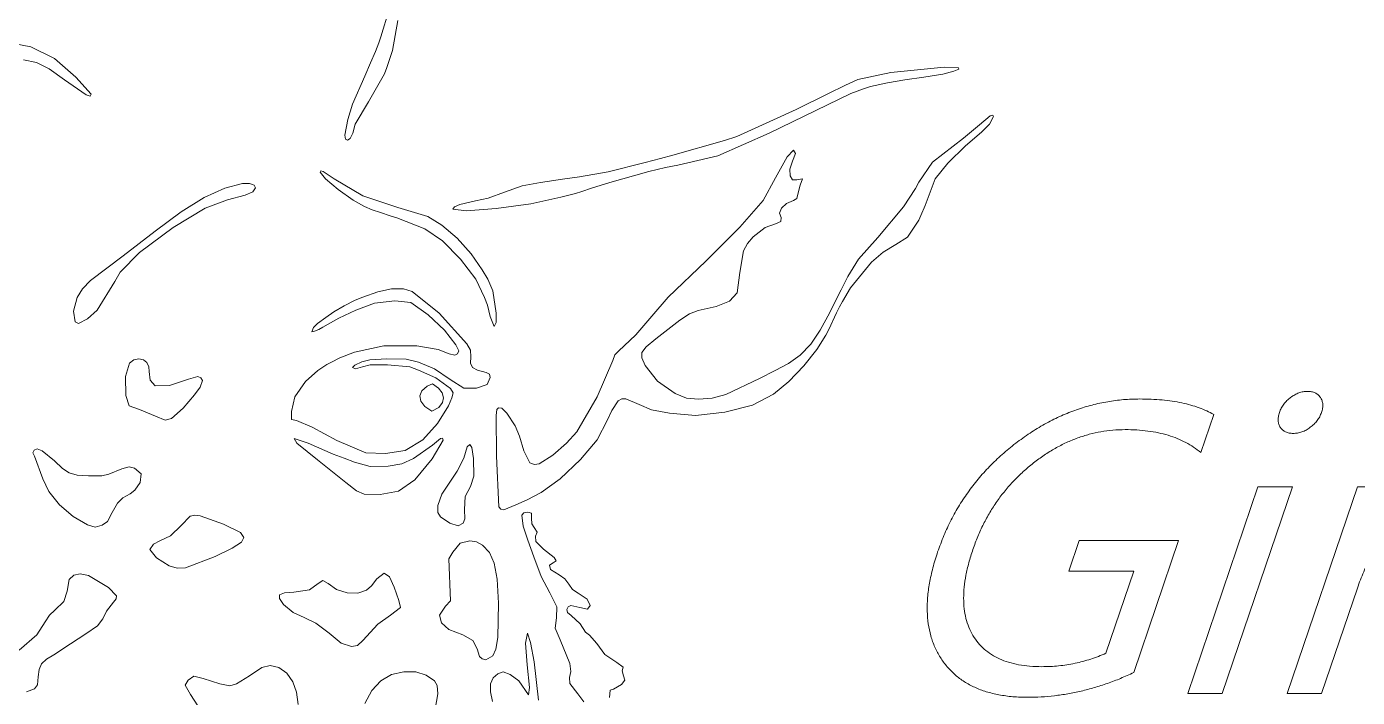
# Model space of a CAD drawing. Header units: inches. Extents: x 0.5 to 16.5, y 0.5 to 16.
# Drawn here: x 4.01 to 9.04, y 8.95 to 11.49 of the extents above; entities that cross this region are included whole.
import ezdxf

# ---------------------------------------------------------------- set-up
doc = ezdxf.new("R2010")
doc.units = ezdxf.units.IN
doc.header["$MEASUREMENT"] = 0

msp = doc.modelspace()

# ---------------------------------------------------------------- linework, layer by layer
at = {"color": 7, "linetype": 'Continuous', "lineweight": 15}
for p, q in [((5.3468, 11.4527), (5.3779, 11.5563)), ((5.4105, 11.5146), (5.3906, 11.401)), ((5.3385, 11.4292), (5.3468, 11.4527)), ((3.9357, 11.4306), (4.0211, 11.4148)), ((4.0211, 11.4148), (4.1105, 11.3705)), ((5.3079, 11.3535), (5.3267, 11.3967)), ((5.3267, 11.3967), (5.3385, 11.4292)), ((5.3906, 11.401), (5.369, 11.336)), ((4.0425, 11.3552), (3.9932, 11.3654)), ((4.0904, 11.3316), (4.0425, 11.3552)), ((4.1105, 11.3705), (4.1916, 11.2996)), ((5.2858, 11.3035), (5.3079, 11.3535)), ((5.369, 11.336), (5.3607, 11.3121)), ((7.2774, 11.318), (7.4793, 11.3382)), ((7.4793, 11.3382), (7.5334, 11.3355)), ((7.5334, 11.3355), (7.5345, 11.3301)), ((4.1493, 11.2903), (4.0904, 11.3316)), ((4.2312, 11.2326), (4.1493, 11.2903)), ((4.1916, 11.2996), (4.2496, 11.236)), ((5.2393, 11.1979), (5.2858, 11.3035)), ((5.3607, 11.3121), (5.3, 11.2063)), ((7.1051, 11.2692), (7.1524, 11.2908)), ((7.1524, 11.2908), (7.2774, 11.318)), ((7.3301, 11.2896), (7.2651, 11.2789)), ((7.4024, 11.3003), (7.3301, 11.2896)), ((7.4746, 11.3114), (7.4024, 11.3003)), ((7.5156, 11.3231), (7.4746, 11.3114)), ((7.5345, 11.3301), (7.5156, 11.3231)), ((4.2496, 11.236), (4.2458, 11.228)), ((7.1252, 11.2376), (6.8163, 11.0881)), ((6.919, 11.1779), (7.0385, 11.2368)), ((7.0385, 11.2368), (7.1051, 11.2692)), ((7.1741, 11.2563), (7.1252, 11.2376)), ((7.2001, 11.2649), (7.1741, 11.2563)), ((7.2651, 11.2789), (7.2001, 11.2649)), ((4.2458, 11.228), (4.2312, 11.2326)), ((5.2212, 11.1401), (5.2393, 11.1979)), ((5.3, 11.2063), (5.2496, 11.1224)), ((5.2107, 11.0804), (5.2212, 11.1401)), ((6.694, 11.0756), (6.8329, 11.1379)), ((6.8329, 11.1379), (6.919, 11.1779)), ((7.613, 11.1199), (7.6528, 11.153)), ((7.6663, 11.1511), (7.6512, 11.1219)), ((7.6528, 11.153), (7.6629, 11.1564)), ((7.6629, 11.1564), (7.6663, 11.1511)), ((5.2402, 11.0882), (5.2306, 11.0682)), ((5.2496, 11.1224), (5.2402, 11.0882)), ((6.8163, 11.0881), (6.6218, 11.0016)), ((7.5525, 11.0684), (7.613, 11.1199)), ((7.6203, 11.0921), (7.5603, 11.04)), ((7.6512, 11.1219), (7.6203, 11.0921)), ((5.2128, 11.0658), (5.2107, 11.0804)), ((5.2207, 11.0619), (5.2128, 11.0658)), ((5.2306, 11.0682), (5.2207, 11.0619)), ((6.4524, 11.0051), (6.6468, 11.0607)), ((6.6468, 11.0607), (6.694, 11.0756)), ((7.435, 10.9778), (7.5525, 11.0684)), ((7.5603, 11.04), (7.4924, 10.9744)), ((6.3468, 10.9769), (6.4051, 10.9924)), ((6.4051, 10.9924), (6.4524, 11.0051)), ((6.6218, 11.0016), (6.4706, 10.9674)), ((6.8407, 10.9192), (6.8846, 10.9988)), ((6.8846, 10.9988), (6.909, 11.023)), ((6.9158, 11.0115), (6.9051, 10.9813)), ((6.909, 11.023), (6.9158, 11.0115)), ((5.1163, 10.9403), (5.1189, 10.9448)), ((5.1369, 10.9147), (5.1163, 10.9403)), ((5.1189, 10.9448), (5.1278, 10.9424)), ((5.1278, 10.9424), (5.1693, 10.9146)), ((6.098, 10.9229), (6.2065, 10.9415)), ((6.2065, 10.9415), (6.3468, 10.9769)), ((6.3607, 10.9422), (6.2135, 10.9006)), ((6.4244, 10.9585), (6.3607, 10.9422)), ((6.4706, 10.9674), (6.4244, 10.9585)), ((6.9051, 10.9813), (6.8952, 10.9513)), ((6.8952, 10.9513), (6.8954, 10.9259)), ((7.3829, 10.9025), (7.435, 10.9778)), ((7.4924, 10.9744), (7.4453, 10.9149)), ((4.7556, 10.8798), (4.823, 10.8976)), ((4.823, 10.8976), (4.8495, 10.898)), ((4.8495, 10.898), (4.8665, 10.8916)), ((4.8665, 10.8916), (4.8715, 10.8804)), ((5.1853, 10.8741), (5.1369, 10.9147)), ((5.1693, 10.9146), (5.2778, 10.8506)), ((5.8151, 10.8651), (5.881, 10.888)), ((5.881, 10.888), (5.9505, 10.9008)), ((5.9505, 10.9008), (6.0424, 10.9148)), ((6.0424, 10.9148), (6.098, 10.9229)), ((6.2135, 10.9006), (6.144, 10.8803)), ((6.7936, 10.8331), (6.8407, 10.9192)), ((6.8954, 10.9259), (6.9045, 10.9107)), ((6.9045, 10.9107), (6.9211, 10.9115)), ((6.9211, 10.9115), (6.9428, 10.9154)), ((6.9343, 10.891), (6.9246, 10.8569)), ((6.9428, 10.9154), (6.9343, 10.891)), ((7.3699, 10.8788), (7.3829, 10.9025)), ((7.4453, 10.9149), (7.4068, 10.8146)), ((4.5903, 10.7897), (4.678, 10.8438)), ((4.678, 10.8438), (4.7556, 10.8798)), ((4.7663, 10.8361), (4.6816, 10.8037)), ((4.8333, 10.853), (4.7663, 10.8361)), ((4.8621, 10.8663), (4.8333, 10.853)), ((4.8715, 10.8804), (4.8621, 10.8663)), ((5.2413, 10.8342), (5.1853, 10.8741)), ((5.2846, 10.8105), (5.2413, 10.8342)), ((5.2778, 10.8506), (5.4107, 10.8065)), ((5.645, 10.818), (5.7042, 10.8319)), ((5.7042, 10.8319), (5.7527, 10.8413)), ((5.7527, 10.8413), (5.8151, 10.8651)), ((6.0274, 10.8451), (5.9147, 10.821)), ((6.0829, 10.8593), (6.0274, 10.8451)), ((6.1079, 10.8675), (6.0829, 10.8593)), ((6.144, 10.8803), (6.1079, 10.8675)), ((6.7055, 10.7318), (6.7936, 10.8331)), ((6.909, 10.8335), (6.8825, 10.8215)), ((6.9218, 10.8405), (6.909, 10.8335)), ((6.9246, 10.8569), (6.9218, 10.8405)), ((7.3245, 10.8091), (7.3699, 10.8788)), ((4.4923, 10.7175), (4.5903, 10.7897)), ((4.6816, 10.8037), (4.5607, 10.7306)), ((5.3135, 10.7977), (5.2846, 10.8105)), ((5.3452, 10.7873), (5.3135, 10.7977)), ((5.3813, 10.7756), (5.3452, 10.7873)), ((5.4107, 10.8065), (5.5246, 10.7725)), ((5.6192, 10.8004), (5.6247, 10.8085)), ((5.6713, 10.7943), (5.6192, 10.8004)), ((5.6247, 10.8085), (5.645, 10.818)), ((5.7829, 10.8026), (5.6713, 10.7943)), ((5.9147, 10.821), (5.7829, 10.8026)), ((6.8637, 10.804), (6.8558, 10.785)), ((6.8558, 10.785), (6.8616, 10.7688)), ((6.8825, 10.8215), (6.8637, 10.804)), ((7.2274, 10.6924), (7.3245, 10.8091)), ((7.4068, 10.8146), (7.3905, 10.7759)), ((5.4067, 10.7674), (5.3813, 10.7756)), ((5.5135, 10.7258), (5.4067, 10.7674)), ((5.5246, 10.7725), (5.5774, 10.74)), ((5.5774, 10.74), (5.6348, 10.69)), ((6.5763, 10.6035), (6.7055, 10.7318)), ((6.8402, 10.7452), (6.8019, 10.7304)), ((6.8609, 10.7535), (6.8402, 10.7452)), ((6.8616, 10.7688), (6.8609, 10.7535)), ((7.3829, 10.7581), (7.3402, 10.6939)), ((7.3905, 10.7759), (7.3829, 10.7581)), ((4.3707, 10.624), (4.4923, 10.7175)), ((4.5607, 10.7306), (4.4328, 10.6368)), ((5.5795, 10.6806), (5.5135, 10.7258)), ((5.6483, 10.6116), (5.5795, 10.6806)), ((5.6348, 10.69), (5.6885, 10.6307)), ((6.7564, 10.6958), (6.7345, 10.6705)), ((6.8019, 10.7304), (6.7564, 10.6958)), ((7.1546, 10.6104), (7.2274, 10.6924)), ((7.3402, 10.6939), (7.2966, 10.667)), ((4.4328, 10.6368), (4.3596, 10.5616)), ((5.6885, 10.6307), (5.7302, 10.5702)), ((6.7197, 10.6424), (6.7053, 10.5605)), ((6.7345, 10.6705), (6.7197, 10.6424)), ((7.2486, 10.637), (7.2037, 10.5995)), ((7.2966, 10.667), (7.2486, 10.637)), ((4.2476, 10.5308), (4.3707, 10.624)), ((5.7059, 10.5348), (5.6483, 10.6116)), ((6.4337, 10.4677), (6.5763, 10.6035)), ((7.1142, 10.5452), (7.1546, 10.6104)), ((7.2037, 10.5995), (7.1244, 10.503)), ((4.2167, 10.4982), (4.2476, 10.5308)), ((4.3596, 10.5616), (4.3388, 10.5267)), ((5.7389, 10.4658), (5.7059, 10.5348)), ((5.7302, 10.5702), (5.7513, 10.5354)), ((5.7513, 10.5354), (5.7698, 10.4909)), ((6.7053, 10.5605), (6.695, 10.4832)), ((7.1003, 10.5174), (7.1142, 10.5452)), ((4.1964, 10.4662), (4.2167, 10.4982)), ((4.3388, 10.5267), (4.2727, 10.4185)), ((5.2786, 10.4671), (5.3345, 10.4879)), ((5.3345, 10.4879), (5.387, 10.4987)), ((5.387, 10.4987), (5.432, 10.4991)), ((5.432, 10.4991), (5.4656, 10.4886)), ((5.4656, 10.4886), (5.5669, 10.406)), ((5.7698, 10.4909), (5.7836, 10.4068)), ((6.695, 10.4832), (6.6669, 10.4524)), ((7.078, 10.473), (7.0891, 10.4952)), ((7.0891, 10.4952), (7.1003, 10.5174)), ((7.1244, 10.503), (7.094, 10.4503)), ((4.183, 10.4138), (4.1964, 10.4662)), ((5.1679, 10.4119), (5.2073, 10.4341)), ((5.2073, 10.4341), (5.2493, 10.4563)), ((5.2493, 10.4563), (5.2786, 10.4671)), ((5.3226, 10.4439), (5.2516, 10.4186)), ((5.3996, 10.4533), (5.3226, 10.4439)), ((5.4595, 10.4469), (5.3996, 10.4533)), ((5.5253, 10.3998), (5.4595, 10.4469)), ((5.7497, 10.4368), (5.7389, 10.4658)), ((5.7609, 10.3937), (5.7497, 10.4368)), ((6.3718, 10.3952), (6.4337, 10.4677)), ((6.6159, 10.4319), (6.548, 10.4167)), ((6.6669, 10.4524), (6.6159, 10.4319)), ((7.0462, 10.4091), (7.078, 10.473)), ((7.0829, 10.43), (7.0718, 10.408)), ((7.094, 10.4503), (7.0829, 10.43)), ((4.1896, 10.3741), (4.183, 10.4138)), ((4.2353, 10.3847), (4.2016, 10.3674)), ((4.2727, 10.4185), (4.2353, 10.3847)), ((5.1064, 10.3674), (5.1385, 10.3896)), ((5.1877, 10.3875), (5.1273, 10.3534)), ((5.1385, 10.3896), (5.1679, 10.4119)), ((5.2516, 10.4186), (5.1877, 10.3875)), ((5.5876, 10.342), (5.5253, 10.3998)), ((5.5669, 10.406), (5.6714, 10.2907)), ((5.7752, 10.3563), (5.7609, 10.3937)), ((5.7836, 10.4068), (5.7824, 10.371)), ((6.3123, 10.3251), (6.3718, 10.3952)), ((6.4785, 10.3801), (6.3871, 10.3089)), ((6.5147, 10.4046), (6.4785, 10.3801)), ((6.548, 10.4167), (6.5147, 10.4046)), ((7.0102, 10.3417), (7.0462, 10.4091)), ((7.0718, 10.408), (7.043, 10.3452)), ((4.2016, 10.3674), (4.1896, 10.3741)), ((5.0854, 10.3354), (5.0916, 10.353)), ((5.0952, 10.3386), (5.0854, 10.3354)), ((5.0916, 10.353), (5.1064, 10.3674)), ((5.1111, 10.3452), (5.0952, 10.3386)), ((5.1273, 10.3534), (5.1111, 10.3452)), ((5.6302, 10.2862), (5.5876, 10.342)), ((5.7824, 10.371), (5.7752, 10.3563)), ((6.9737, 10.2889), (7.0102, 10.3417)), ((7.043, 10.3452), (7.0314, 10.323)), ((5.2468, 10.2587), (5.3575, 10.2825)), ((5.3575, 10.2825), (5.4829, 10.2836)), ((5.4829, 10.2836), (5.5635, 10.2692)), ((5.6413, 10.2636), (5.6302, 10.2862)), ((5.6714, 10.2907), (5.6863, 10.2666)), ((6.2457, 10.2634), (6.3123, 10.3251)), ((6.3514, 10.2796), (6.3348, 10.2582)), ((6.3871, 10.3089), (6.3514, 10.2796)), ((6.9343, 10.2479), (6.9737, 10.2889)), ((7.0314, 10.323), (6.9974, 10.2687)), ((4.3955, 10.2168), (4.4109, 10.2297)), ((4.4109, 10.2297), (4.4308, 10.2341)), ((4.4308, 10.2341), (4.4479, 10.2301)), ((4.4479, 10.2301), (4.4611, 10.2194)), ((5.1593, 10.2216), (5.191, 10.2377)), ((5.191, 10.2377), (5.2468, 10.2587)), ((5.3046, 10.2295), (5.2746, 10.2219)), ((5.3696, 10.2332), (5.3046, 10.2295)), ((5.4421, 10.2328), (5.3696, 10.2332)), ((5.489, 10.2214), (5.4421, 10.2328)), ((5.5635, 10.2692), (5.6045, 10.2526)), ((5.6045, 10.2526), (5.6261, 10.2471)), ((5.6261, 10.2471), (5.637, 10.2525)), ((5.637, 10.2525), (5.6413, 10.2636)), ((5.6865, 10.2417), (5.6855, 10.2175)), ((5.6863, 10.2666), (5.6865, 10.2417)), ((6.1649, 10.0904), (6.2253, 10.2273)), ((6.2253, 10.2273), (6.2318, 10.2486)), ((6.2318, 10.2486), (6.2457, 10.2634)), ((6.3348, 10.2582), (6.3345, 10.2371)), ((6.3345, 10.2371), (6.3472, 10.2085)), ((6.8898, 10.216), (6.9343, 10.2479)), ((6.9974, 10.2687), (6.9479, 10.2077)), ((4.3798, 10.167), (4.3955, 10.2168)), ((4.4611, 10.2194), (4.4687, 10.204)), ((4.4687, 10.204), (4.4692, 10.1858)), ((4.4692, 10.1858), (4.4735, 10.1534)), ((5.0618, 10.1481), (5.1073, 10.1897)), ((5.1073, 10.1897), (5.1417, 10.2119)), ((5.1417, 10.2119), (5.1593, 10.2216)), ((5.2482, 10.2097), (5.2385, 10.2009)), ((5.2385, 10.2009), (5.25, 10.1955)), ((5.2746, 10.2219), (5.2482, 10.2097)), ((5.25, 10.1955), (5.2768, 10.204)), ((5.2768, 10.204), (5.3062, 10.2108)), ((5.3062, 10.2108), (5.3712, 10.211)), ((5.3712, 10.211), (5.4557, 10.2029)), ((5.4557, 10.2029), (5.4885, 10.1906)), ((5.4885, 10.1906), (5.5546, 10.1623)), ((5.55, 10.1956), (5.489, 10.2214)), ((5.6089, 10.1551), (5.55, 10.1956)), ((5.6855, 10.2175), (5.6929, 10.2016)), ((5.6929, 10.2016), (5.7118, 10.1908)), ((5.7118, 10.1908), (5.7454, 10.1817)), ((5.7454, 10.1817), (5.7577, 10.1759)), ((6.3472, 10.2085), (6.394, 10.1489)), ((6.7798, 10.159), (6.8396, 10.1896)), ((6.8396, 10.1896), (6.8898, 10.216)), ((6.9479, 10.2077), (6.8905, 10.1486)), ((4.3814, 10.0956), (4.3798, 10.167)), ((4.4735, 10.1534), (4.4915, 10.132)), ((4.4915, 10.132), (4.5469, 10.133)), ((4.5469, 10.133), (4.6181, 10.1573)), ((4.6181, 10.1573), (4.654, 10.1663)), ((4.6622, 10.1266), (4.6413, 10.098)), ((4.654, 10.1663), (4.6655, 10.1618)), ((4.6709, 10.1516), (4.6622, 10.1266)), ((4.6655, 10.1618), (4.6709, 10.1516)), ((5.0211, 10.0904), (5.0618, 10.1481)), ((5.5217, 10.1305), (5.5018, 10.1128)), ((5.5425, 10.1386), (5.5217, 10.1305)), ((5.565, 10.1233), (5.5425, 10.1386)), ((5.5546, 10.1623), (5.6102, 10.1209)), ((5.6605, 10.1228), (5.6089, 10.1551)), ((5.7486, 10.137), (5.7084, 10.1226)), ((5.7607, 10.1626), (5.7486, 10.137)), ((5.7577, 10.1759), (5.7607, 10.1626)), ((6.394, 10.1489), (6.4603, 10.1024)), ((6.6523, 10.0984), (6.7798, 10.159)), ((6.8905, 10.1486), (6.8329, 10.1)), ((4.394, 10.0562), (4.3814, 10.0956)), ((4.6413, 10.098), (4.5985, 10.0475)), ((5.0081, 10.0342), (5.0211, 10.0904)), ((5.5018, 10.1128), (5.4938, 10.0939)), ((5.4938, 10.0939), (5.4975, 10.0739)), ((5.579, 10.1055), (5.565, 10.1233)), ((5.5838, 10.0868), (5.579, 10.1055)), ((5.5793, 10.068), (5.5838, 10.0868)), ((5.6148, 10.0856), (5.603, 10.0563)), ((5.6102, 10.1209), (5.6206, 10.1056)), ((5.6206, 10.1056), (5.6148, 10.0856)), ((5.7084, 10.1226), (5.6605, 10.1228)), ((6.0885, 9.9577), (6.1649, 10.0904)), ((6.2584, 10.082), (6.2451, 10.0744)), ((6.2743, 10.0827), (6.2584, 10.082)), ((6.3247, 10.0614), (6.2743, 10.0827)), ((6.4603, 10.1024), (6.5032, 10.0845)), ((6.5032, 10.0845), (6.5496, 10.0813)), ((6.5496, 10.0813), (6.6004, 10.0853)), ((6.6004, 10.0853), (6.6523, 10.0984)), ((6.8329, 10.1), (6.7529, 10.0579)), ((4.4327, 10.0421), (4.394, 10.0562)), ((4.4938, 10.0165), (4.4327, 10.0421)), ((4.5985, 10.0475), (4.554, 10.0085)), ((5.0079, 10.0038), (5.0081, 10.0342)), ((5.4975, 10.0739), (5.5129, 10.053)), ((5.5129, 10.053), (5.5396, 10.0352)), ((5.5396, 10.0352), (5.5657, 10.0502)), ((5.603, 10.0563), (5.5615, 9.9891)), ((5.5657, 10.0502), (5.5793, 10.068)), ((5.7832, 10.0196), (5.7859, 10.0425)), ((5.7859, 10.0425), (5.7914, 10.0488)), ((5.7914, 10.0488), (5.804, 10.0465)), ((5.804, 10.0465), (5.8229, 10.0281)), ((5.8229, 10.0281), (5.8547, 9.9807)), ((6.2206, 10.0387), (6.2051, 10.0025)), ((6.2451, 10.0744), (6.2206, 10.0387)), ((6.3716, 10.0407), (6.3247, 10.0614)), ((6.4398, 10.0277), (6.3716, 10.0407)), ((6.5379, 10.0195), (6.4398, 10.0277)), ((6.6486, 10.0316), (6.5379, 10.0195)), ((6.7529, 10.0579), (6.6486, 10.0316)), ((4.5295, 10.0018), (4.4938, 10.0165)), ((4.554, 10.0085), (4.5295, 10.0018)), ((5.0274, 10.0005), (5.0079, 10.0038)), ((5.0861, 9.9757), (5.0274, 10.0005)), ((5.1801, 9.9247), (5.0861, 9.9757)), ((5.5615, 9.9891), (5.5051, 9.9276)), ((5.7842, 9.8654), (5.7832, 10.0196)), ((5.8547, 9.9807), (5.8718, 9.9409)), ((6.2051, 10.0025), (6.1654, 9.927)), ((8.4995, 10.023), (8.4506, 9.8792)), ((5.0181, 9.9322), (5.0718, 9.9147)), ((5.0287, 9.9145), (5.0181, 9.9322)), ((5.5051, 9.9276), (5.4389, 9.8865)), ((5.5829, 9.9263), (5.5401, 9.8548)), ((5.5414, 9.9067), (5.5728, 9.9322)), ((5.5728, 9.9322), (5.5804, 9.9331)), ((5.5804, 9.9331), (5.5829, 9.9263)), ((5.8718, 9.9409), (5.888, 9.8852)), ((6.0496, 9.9142), (6.0885, 9.9577)), ((6.1654, 9.927), (6.1021, 9.8526)), ((4.0285, 9.8783), (4.0341, 9.8877)), ((4.0348, 9.8653), (4.0285, 9.8783)), ((4.0341, 9.8877), (4.0448, 9.8929)), ((4.0448, 9.8929), (4.0642, 9.885)), ((4.0642, 9.885), (4.1107, 9.8478)), ((5.1068, 9.8514), (5.0287, 9.9145)), ((5.0718, 9.9147), (5.1663, 9.8732)), ((5.2902, 9.878), (5.1801, 9.9247)), ((5.3637, 9.875), (5.2902, 9.878)), ((5.4389, 9.8865), (5.3637, 9.875)), ((5.4706, 9.8563), (5.5414, 9.9067)), ((5.6735, 9.901), (5.661, 9.8582)), ((5.683, 9.9091), (5.6735, 9.901)), ((5.6907, 9.8977), (5.683, 9.9091)), ((5.6972, 9.8563), (5.6907, 9.8977)), ((5.888, 9.8852), (5.9107, 9.8396)), ((5.9979, 9.8695), (6.0496, 9.9142)), ((4.0672, 9.7793), (4.0348, 9.8653)), ((4.1107, 9.8478), (4.1408, 9.819)), ((4.3655, 9.8176), (4.3935, 9.8251)), ((4.3935, 9.8251), (4.4142, 9.8203)), ((5.2135, 9.7661), (5.1068, 9.8514)), ((5.1663, 9.8732), (5.2079, 9.8582)), ((5.2079, 9.8582), (5.2468, 9.8428)), ((5.2468, 9.8428), (5.3054, 9.8258)), ((5.3054, 9.8258), (5.3747, 9.8271)), ((5.3747, 9.8271), (5.4259, 9.8364)), ((5.4259, 9.8364), (5.4706, 9.8563)), ((5.5401, 9.8548), (5.4757, 9.7755)), ((5.661, 9.8582), (5.6358, 9.8082)), ((5.6989, 9.7896), (5.6972, 9.8563)), ((5.7936, 9.6738), (5.7842, 9.8654)), ((5.9107, 9.8396), (5.9281, 9.8338)), ((5.9281, 9.8338), (5.9464, 9.8362)), ((5.9464, 9.8362), (5.9979, 9.8695)), ((6.1021, 9.8526), (6.0256, 9.7795)), ((4.0893, 9.7316), (4.0672, 9.7793)), ((4.1408, 9.819), (4.1671, 9.8022)), ((4.1671, 9.8022), (4.1974, 9.7939)), ((4.1974, 9.7939), (4.2395, 9.7906)), ((4.2395, 9.7906), (4.2907, 9.7907)), ((4.2907, 9.7907), (4.3173, 9.7977)), ((4.3173, 9.7977), (4.3655, 9.8176)), ((4.4142, 9.8203), (4.4385, 9.798)), ((4.4385, 9.798), (4.435, 9.7657)), ((5.4757, 9.7755), (5.4131, 9.7329)), ((5.6358, 9.8082), (5.5777, 9.7222)), ((5.6856, 9.7507), (5.6989, 9.7896)), ((6.0256, 9.7795), (5.9528, 9.7283)), ((4.1298, 9.6816), (4.0893, 9.7316)), ((4.4152, 9.7364), (4.3975, 9.723)), ((4.435, 9.7657), (4.4152, 9.7364)), ((5.2548, 9.7344), (5.2135, 9.7661)), ((5.283, 9.7212), (5.2548, 9.7344)), ((5.4131, 9.7329), (5.3441, 9.7198)), ((5.6652, 9.7132), (5.6856, 9.7507)), ((5.9528, 9.7283), (5.9004, 9.7007)), ((8.4013, 8.9673), (8.667, 9.7489)), ((8.7973, 9.7489), (8.5316, 8.9673)), ((8.667, 9.7489), (8.7973, 9.7489)), ((8.7776, 8.9673), (9.0434, 9.7489)), ((9.0434, 9.7489), (9.1736, 9.7489)), ((4.1811, 9.637), (4.1298, 9.6816)), ((4.349, 9.6872), (4.3299, 9.6525)), ((4.37, 9.7078), (4.349, 9.6872)), ((4.3975, 9.723), (4.37, 9.7078)), ((5.3441, 9.7198), (5.283, 9.7212)), ((5.5625, 9.6786), (5.562, 9.6528)), ((5.5777, 9.7222), (5.5625, 9.6786)), ((5.6634, 9.6634), (5.6652, 9.7132)), ((5.8012, 9.6649), (5.7936, 9.6738)), ((5.8575, 9.6813), (5.8126, 9.6629)), ((5.9004, 9.7007), (5.8575, 9.6813)), ((4.2357, 9.6055), (4.1811, 9.637)), ((4.3299, 9.6525), (4.3112, 9.6181)), ((4.5908, 9.6033), (4.6244, 9.638)), ((4.6244, 9.638), (4.6417, 9.6423)), ((4.6417, 9.6423), (4.6626, 9.6394)), ((4.6626, 9.6394), (4.7513, 9.6086)), ((5.562, 9.6528), (5.5724, 9.636)), ((5.5724, 9.636), (5.6079, 9.6116)), ((5.6576, 9.6115), (5.6648, 9.6277)), ((5.6648, 9.6277), (5.6634, 9.6634)), ((5.8126, 9.6629), (5.8012, 9.6649)), ((5.8804, 9.642), (5.888, 9.6509)), ((5.8851, 9.5999), (5.8804, 9.642)), ((5.888, 9.6509), (5.903, 9.6535)), ((5.903, 9.6535), (5.9166, 9.6503)), ((5.9166, 9.6503), (5.9173, 9.6302)), ((5.9173, 9.6302), (5.9184, 9.6095)), ((4.265, 9.5964), (4.2357, 9.6055)), ((4.291, 9.6038), (4.265, 9.5964)), ((4.3112, 9.6181), (4.291, 9.6038)), ((4.5504, 9.5638), (4.5908, 9.6033)), ((4.7513, 9.6086), (4.8149, 9.5764)), ((4.8149, 9.5764), (4.8278, 9.5582)), ((5.6079, 9.6116), (5.6392, 9.6017)), ((5.6392, 9.6017), (5.6576, 9.6115)), ((5.9026, 9.548), (5.8851, 9.5999)), ((5.9184, 9.6095), (5.927, 9.5955)), ((5.927, 9.5955), (5.9379, 9.578)), ((5.9379, 9.578), (5.9319, 9.5631)), ((4.4718, 9.5117), (4.4857, 9.5328)), ((4.4857, 9.5328), (4.5093, 9.5452)), ((4.5093, 9.5452), (4.5504, 9.5638)), ((4.819, 9.5397), (4.7842, 9.517)), ((4.8278, 9.5582), (4.819, 9.5397)), ((5.6188, 9.5026), (5.6467, 9.5366)), ((5.6467, 9.5366), (5.6831, 9.5452)), ((5.6831, 9.5452), (5.708, 9.5416)), ((5.708, 9.5416), (5.7314, 9.5283)), ((5.7314, 9.5283), (5.7584, 9.5009)), ((5.9251, 9.4841), (5.9026, 9.548)), ((5.9319, 9.5631), (5.9331, 9.5422)), ((5.9331, 9.5422), (5.9616, 9.5138)), ((7.9508, 9.4305), (7.9902, 9.5463)), ((7.9902, 9.5463), (8.3665, 9.5463)), ((8.3665, 9.5463), (8.1966, 9.0465)), ((4.4972, 9.4805), (4.4718, 9.5117)), ((4.5454, 9.4502), (4.4972, 9.4805)), ((4.719, 9.4859), (4.6074, 9.4427)), ((4.7842, 9.517), (4.719, 9.4859)), ((5.6035, 9.4765), (5.6188, 9.5026)), ((5.6107, 9.3182), (5.6035, 9.4765)), ((5.7584, 9.5009), (5.776, 9.4607)), ((5.9528, 9.4098), (5.9251, 9.4841)), ((5.9616, 9.5138), (6.0031, 9.4825)), ((6.0031, 9.4825), (6.0107, 9.4698)), ((4.5758, 9.4413), (4.5454, 9.4502)), ((4.6074, 9.4427), (4.5758, 9.4413)), ((5.3318, 9.4016), (5.3586, 9.423)), ((5.3586, 9.423), (5.3797, 9.4082)), ((5.776, 9.4607), (5.7865, 9.3996)), ((5.9994, 9.4619), (5.9851, 9.453)), ((5.9851, 9.453), (5.9891, 9.4367)), ((5.9891, 9.4367), (6.0216, 9.4159)), ((6.0107, 9.4698), (5.9994, 9.4619)), ((8.1969, 9.4305), (7.9508, 9.4305)), ((8.0913, 9.1197), (8.1969, 9.4305)), ((4.1589, 9.3543), (4.1661, 9.398)), ((4.1661, 9.398), (4.1837, 9.4151)), ((4.1837, 9.4151), (4.2085, 9.4202)), ((4.2085, 9.4202), (4.2393, 9.414)), ((4.2393, 9.414), (4.3149, 9.3689)), ((5.0763, 9.3591), (5.1094, 9.3836)), ((5.1094, 9.3836), (5.1267, 9.3947)), ((5.1267, 9.3947), (5.1473, 9.3834)), ((5.1473, 9.3834), (5.1785, 9.3611)), ((5.2923, 9.3577), (5.3107, 9.3743)), ((5.3107, 9.3743), (5.3318, 9.4016)), ((5.3797, 9.4082), (5.3968, 9.369)), ((5.7865, 9.3996), (5.7922, 9.3091)), ((5.9861, 9.348), (5.9528, 9.4098)), ((6.0216, 9.4159), (6.0431, 9.4006)), ((6.0431, 9.4006), (6.0577, 9.381)), ((6.0577, 9.381), (6.0723, 9.3613)), ((4.1463, 9.3148), (4.1589, 9.3543)), ((4.3149, 9.3689), (4.3451, 9.3371)), ((4.3444, 9.3254), (4.3344, 9.313)), ((4.3451, 9.3371), (4.3444, 9.3254)), ((4.9624, 9.3261), (4.9634, 9.3405)), ((4.9776, 9.3041), (4.9624, 9.3261)), ((4.9634, 9.3405), (4.9815, 9.3484)), ((4.9815, 9.3484), (5.0176, 9.3507)), ((5.0176, 9.3507), (5.0763, 9.3591)), ((5.1785, 9.3611), (5.2187, 9.3484)), ((5.2187, 9.3484), (5.2595, 9.3467)), ((5.2595, 9.3467), (5.2923, 9.3577)), ((5.3968, 9.369), (5.4142, 9.3194)), ((6.0124, 9.2955), (5.9861, 9.348)), ((6.0723, 9.3613), (6.094, 9.3466)), ((6.094, 9.3466), (6.1269, 9.3238)), ((6.1269, 9.3238), (6.1385, 9.3)), ((9.0434, 9.3658), (8.9079, 8.9673)), ((4.092, 9.264), (4.1123, 9.2828)), ((4.1123, 9.2828), (4.1463, 9.3148)), ((4.3073, 9.2791), (4.294, 9.2498)), ((4.3344, 9.313), (4.3073, 9.2791)), ((5.0148, 9.2736), (4.9776, 9.3041)), ((5.0556, 9.2544), (5.0148, 9.2736)), ((5.421, 9.2924), (5.3829, 9.2637)), ((5.4142, 9.3194), (5.421, 9.2924)), ((5.5691, 9.2641), (5.5911, 9.2975)), ((5.5911, 9.2975), (5.6107, 9.3182)), ((5.7922, 9.3091), (5.7895, 9.1786)), ((6.0118, 9.2534), (6.0124, 9.2955)), ((6.0555, 9.2952), (6.0506, 9.2856)), ((6.0506, 9.2856), (6.0534, 9.2736)), ((6.0534, 9.2736), (6.0669, 9.2623)), ((6.066, 9.2996), (6.0555, 9.2952)), ((6.1001, 9.2922), (6.066, 9.2996)), ((6.1283, 9.2861), (6.1001, 9.2922)), ((6.1385, 9.3), (6.1283, 9.2861)), ((4.0435, 9.1895), (4.0758, 9.2383)), ((4.0758, 9.2383), (4.092, 9.264)), ((4.2739, 9.2231), (4.2301, 9.1936)), ((4.294, 9.2498), (4.2739, 9.2231)), ((5.1006, 9.2334), (5.0556, 9.2544)), ((5.1512, 9.1957), (5.1006, 9.2334)), ((5.3351, 9.2296), (5.2781, 9.1676)), ((5.3829, 9.2637), (5.3351, 9.2296)), ((5.5755, 9.2341), (5.5691, 9.2641)), ((5.6041, 9.2093), (5.5755, 9.2341)), ((6.0066, 9.2148), (6.0118, 9.2534)), ((6.0669, 9.2623), (6.1011, 9.2305)), ((6.1011, 9.2305), (6.1218, 9.1998)), ((3.9777, 9.1314), (4.0435, 9.1895)), ((4.2301, 9.1936), (4.1718, 9.1548)), ((5.1962, 9.1574), (5.1512, 9.1957)), ((5.6566, 9.1892), (5.6041, 9.2093)), ((5.6945, 9.1674), (5.6566, 9.1892)), ((5.7895, 9.1786), (5.7821, 9.1351)), ((5.8941, 9.1579), (5.9017, 9.1952)), ((5.9017, 9.1952), (5.913, 9.1605)), ((6.0251, 9.1702), (6.0066, 9.2148)), ((6.0613, 9.081), (6.0251, 9.1702)), ((6.1218, 9.1998), (6.1362, 9.1884)), ((6.1362, 9.1884), (6.1636, 9.1561)), ((4.1718, 9.1548), (4.1087, 9.1141)), ((5.2358, 9.1452), (5.1962, 9.1574)), ((5.2586, 9.149), (5.2358, 9.1452)), ((5.2781, 9.1676), (5.2586, 9.149)), ((5.7107, 9.1357), (5.6945, 9.1674)), ((5.7194, 9.1075), (5.7107, 9.1357)), ((5.7821, 9.1351), (5.7708, 9.1091)), ((5.8998, 9.0757), (5.8941, 9.1579)), ((5.913, 9.1605), (5.927, 9.0869)), ((6.1636, 9.1561), (6.1944, 9.1154)), ((4.0621, 9.0797), (4.0524, 9.0579)), ((4.0803, 9.0977), (4.0621, 9.0797)), ((4.1087, 9.1141), (4.0803, 9.0977)), ((4.8953, 9.0658), (4.9273, 9.073)), ((4.9273, 9.073), (4.9608, 9.0652)), ((5.7305, 9.098), (5.7194, 9.1075)), ((5.7443, 9.0951), (5.7305, 9.098)), ((5.7708, 9.1091), (5.7443, 9.0951)), ((5.9094, 8.9896), (5.8998, 9.0757)), ((5.927, 9.0869), (5.9438, 8.9424)), ((6.0655, 9.0502), (6.0613, 9.081)), ((6.1944, 9.1154), (6.2404, 9.0845)), ((6.2404, 9.0845), (6.2643, 9.0673)), ((4.0496, 9.0298), (4.0471, 8.9997)), ((4.0524, 9.0579), (4.0496, 9.0298)), ((4.6051, 8.9987), (4.6166, 9.0179)), ((4.6166, 9.0179), (4.6381, 9.0332)), ((4.6381, 9.0332), (4.6735, 9.0238)), ((4.6735, 9.0238), (4.7368, 9.0033)), ((4.8005, 9.0039), (4.8494, 9.0342)), ((4.8494, 9.0342), (4.8953, 9.0658)), ((4.9608, 9.0652), (4.9905, 9.0439)), ((4.9905, 9.0439), (5.0138, 9.0118)), ((5.3467, 9.0156), (5.3874, 9.0388)), ((5.3874, 9.0388), (5.4335, 9.0494)), ((5.4335, 9.0494), (5.4784, 9.0486)), ((5.4784, 9.0486), (5.5183, 9.0369)), ((5.5183, 9.0369), (5.5493, 9.0149)), ((5.7619, 9.0032), (5.7714, 9.0261)), ((5.7714, 9.0261), (5.7895, 9.0419)), ((5.7895, 9.0419), (5.8095, 9.049)), ((5.8095, 9.049), (5.8356, 9.0389)), ((5.8356, 9.0389), (5.8685, 9.0146)), ((6.0605, 9.0282), (6.0655, 9.0502)), ((6.0615, 9.005), (6.0605, 9.0282)), ((6.2643, 9.0673), (6.2606, 9.0535)), ((6.2606, 9.0535), (6.2645, 9.0338)), ((6.2645, 9.0338), (6.2707, 9.0175)), ((4.035, 8.9845), (4.0051, 8.973)), ((4.0471, 8.9997), (4.035, 8.9845)), ((4.6261, 8.9634), (4.6051, 8.9987)), ((4.7368, 9.0033), (4.7746, 8.996)), ((4.7746, 8.996), (4.8005, 9.0039)), ((5.0138, 9.0118), (5.0275, 8.972)), ((5.0275, 8.972), (5.0332, 8.9259)), ((5.2863, 8.9288), (5.3127, 8.9785)), ((5.3127, 8.9785), (5.3467, 9.0156)), ((5.5493, 9.0149), (5.5601, 8.9969)), ((5.5601, 8.9969), (5.5621, 8.9655)), ((5.7611, 8.9733), (5.7619, 9.0032)), ((5.769, 8.9363), (5.7611, 8.9733)), ((5.8685, 9.0146), (5.906, 8.9619)), ((5.906, 8.9619), (5.9094, 8.9896)), ((6.092, 8.9663), (6.0615, 9.005)), ((6.2149, 8.9795), (6.2121, 8.9521)), ((6.2275, 8.9841), (6.2149, 8.9795)), ((6.258, 9.0008), (6.2275, 8.9841)), ((6.2707, 9.0175), (6.258, 9.0008)), ((4.6537, 8.9202), (4.6261, 8.9634)), ((5.5621, 8.9655), (5.5524, 8.9085)), ((6.1144, 8.9362), (6.092, 8.9663)), ((8.5316, 8.9673), (8.4013, 8.9673)), ((8.9079, 8.9673), (8.7776, 8.9673))]:
    msp.add_line(p, q, dxfattribs=at)
for points, knots in [([(7.4544, 9.5028), (7.4619, 9.5236), (7.4769, 9.5649), (7.5047, 9.6242), (7.5363, 9.6808), (7.5726, 9.7341), (7.6121, 9.7852), (7.6563, 9.8329), (7.7043, 9.878), (7.756, 9.9197), (7.81, 9.9577), (7.8656, 9.991), (7.9223, 10.0188), (7.9799, 10.0418), (8.0384, 10.0598), (8.0979, 10.0724), (8.1584, 10.0805), (8.199, 10.0813), (8.2195, 10.0818)], [0, 0, 0, 0, 0.0648621, 0.1288254, 0.1920466, 0.2550256, 0.3179361, 0.3813723, 0.4457239, 0.5111888, 0.5763335, 0.6394539, 0.7011172, 0.7616129, 0.8213296, 0.8806244, 0.9399737, 1, 1, 1, 1]), ([(8.2195, 10.0818), (8.234, 10.0816), (8.2622, 10.0813), (8.3033, 10.0787), (8.342, 10.0737), (8.3783, 10.0677), (8.4121, 10.0592), (8.4437, 10.0494), (8.4728, 10.0375), (8.4907, 10.0278), (8.4995, 10.023)], [0, 0, 0, 0, 0.150155, 0.292768, 0.426699, 0.554473, 0.674513, 0.78851, 0.896832, 1, 1, 1, 1]), ([(8.7482, 10.0307), (8.7504, 10.0363), (8.7546, 10.0474), (8.7645, 10.0624), (8.7764, 10.0762), (8.7904, 10.0882), (8.8058, 10.098), (8.8216, 10.1055), (8.8378, 10.11), (8.8488, 10.1105), (8.8543, 10.1107)], [0, 0, 0, 0, 0.127189, 0.252648, 0.379978, 0.513047, 0.644287, 0.766263, 0.884133, 1, 1, 1, 1]), ([(8.8543, 10.1107), (8.8595, 10.1105), (8.8695, 10.1102), (8.8833, 10.1057), (8.8949, 10.0984), (8.9039, 10.0881), (8.91, 10.0758), (8.9132, 10.0618), (8.9119, 10.0464), (8.909, 10.0361), (8.9074, 10.0307)], [0, 0, 0, 0, 0.135148, 0.256098, 0.371934, 0.486663, 0.604471, 0.724266, 0.853288, 1, 1, 1, 1]), ([(8.8002, 9.9515), (8.7951, 9.9517), (8.7853, 9.9521), (8.7717, 9.9566), (8.7603, 9.9637), (8.7513, 9.9736), (8.7454, 9.9858), (8.7425, 9.9997), (8.7438, 10.015), (8.7467, 10.0252), (8.7482, 10.0307)], [0, 0, 0, 0, 0.134941, 0.255588, 0.370205, 0.484959, 0.601654, 0.72067, 0.851375, 1, 1, 1, 1]), ([(8.9074, 10.0307), (8.9054, 10.0253), (8.9012, 10.0146), (8.8915, 9.9999), (8.8795, 9.9863), (8.8652, 9.9743), (8.8498, 9.9642), (8.8335, 9.9571), (8.817, 9.9522), (8.8058, 9.9518), (8.8002, 9.9515)], [0, 0, 0, 0, 0.1219171, 0.2435922, 0.3717502, 0.5058016, 0.6390188, 0.7615754, 0.8827439, 1, 1, 1, 1]), ([(8.1639, 9.966), (8.1485, 9.9656), (8.118, 9.9648), (8.0727, 9.9588), (8.0281, 9.9487), (7.9843, 9.9349), (7.9412, 9.9172), (7.8988, 9.8954), (7.8573, 9.8694), (7.8169, 9.84), (7.7782, 9.8074), (7.7422, 9.7723), (7.709, 9.7348), (7.6789, 9.6949), (7.6514, 9.6528), (7.6273, 9.6082), (7.6056, 9.5614), (7.5938, 9.5288), (7.5878, 9.5123)], [0, 0, 0, 0, 0.0588156, 0.1171922, 0.1753359, 0.2339231, 0.293372, 0.3542146, 0.4166206, 0.4810583, 0.5461737, 0.6104454, 0.6742165, 0.7380691, 0.8022958, 0.8669308, 0.932855, 1, 1, 1, 1]), ([(8.4506, 9.8792), (8.4417, 9.8862), (8.4237, 9.9003), (8.3936, 9.9177), (8.3613, 9.9328), (8.3266, 9.945), (8.2893, 9.9545), (8.2497, 9.9611), (8.2076, 9.9653), (8.1787, 9.9658), (8.1639, 9.966)], [0, 0, 0, 0, 0.110949, 0.224356, 0.340178, 0.460188, 0.585407, 0.716736, 0.854219, 1, 1, 1, 1]), ([(9.3218, 9.6476), (9.3153, 9.6474), (9.3021, 9.647), (9.2825, 9.6431), (9.2629, 9.6373), (9.2432, 9.629), (9.2237, 9.6183), (9.2043, 9.605), (9.1846, 9.5897), (9.1653, 9.572), (9.1463, 9.5525), (9.1284, 9.5308), (9.1115, 9.5076), (9.0956, 9.4826), (9.081, 9.4558), (9.0671, 9.4275), (9.0544, 9.3974), (9.0471, 9.3765), (9.0434, 9.3658)], [0, 0, 0, 0, 0.046408, 0.093533, 0.142449, 0.192675, 0.245472, 0.301353, 0.36084, 0.423387, 0.488536, 0.555098, 0.623737, 0.693977, 0.766553, 0.841483, 0.919225, 1, 1, 1, 1]), ([(7.7955, 8.9528), (7.7765, 8.9532), (7.7399, 8.9539), (7.6872, 8.9614), (7.6388, 8.9728), (7.5948, 8.9894), (7.5553, 9.0108), (7.5199, 9.0367), (7.4895, 9.0679), (7.4636, 9.1033), (7.4428, 9.1426), (7.4272, 9.1853), (7.4179, 9.2311), (7.4139, 9.2799), (7.4153, 9.3316), (7.423, 9.3862), (7.4356, 9.4439), (7.448, 9.4827), (7.4544, 9.5028)], [0, 0, 0, 0, 0.071608, 0.138369, 0.200871, 0.259426, 0.315552, 0.370171, 0.424597, 0.479676, 0.535532, 0.592254, 0.650789, 0.712008, 0.776741, 0.846044, 0.92019, 1, 1, 1, 1]), ([(7.5878, 9.5123), (7.5825, 9.4956), (7.5722, 9.4634), (7.561, 9.4157), (7.5542, 9.3708), (7.5521, 9.3285), (7.5542, 9.2889), (7.5606, 9.2519), (7.5718, 9.2179), (7.5872, 9.1867), (7.6067, 9.1586), (7.6304, 9.1344), (7.6576, 9.1138), (7.6887, 9.0973), (7.7234, 9.0844), (7.7618, 9.0753), (7.8038, 9.0695), (7.8331, 9.0689), (7.8484, 9.0686)], [0, 0, 0, 0, 0.082987, 0.159747, 0.230978, 0.297264, 0.359303, 0.417885, 0.473717, 0.528161, 0.581584, 0.634195, 0.687304, 0.742248, 0.800033, 0.861589, 0.92804, 1, 1, 1, 1]), ([(7.8484, 9.0686), (7.8592, 9.0688), (7.8805, 9.0693), (7.9123, 9.0715), (7.9436, 9.0756), (7.9743, 9.0813), (8.0045, 9.0882), (8.0339, 9.0971), (8.0629, 9.1075), (8.0818, 9.1156), (8.0913, 9.1197)], [0, 0, 0, 0, 0.129362, 0.256283, 0.38213, 0.507172, 0.630665, 0.753397, 0.876392, 1, 1, 1, 1]), ([(8.1966, 9.0465), (8.1802, 9.039), (8.1476, 9.0241), (8.0978, 9.0052), (8.0478, 8.9891), (7.9976, 8.976), (7.9473, 8.9654), (7.8968, 8.9584), (7.8462, 8.9535), (7.8124, 8.9531), (7.7955, 8.9528)], [0, 0, 0, 0, 0.130416, 0.258639, 0.385029, 0.509436, 0.633414, 0.75554, 0.877991, 1, 1, 1, 1])]:
    msp.add_open_spline(points, degree=3, knots=knots, dxfattribs=at)

doc.saveas('drawing.dxf')
